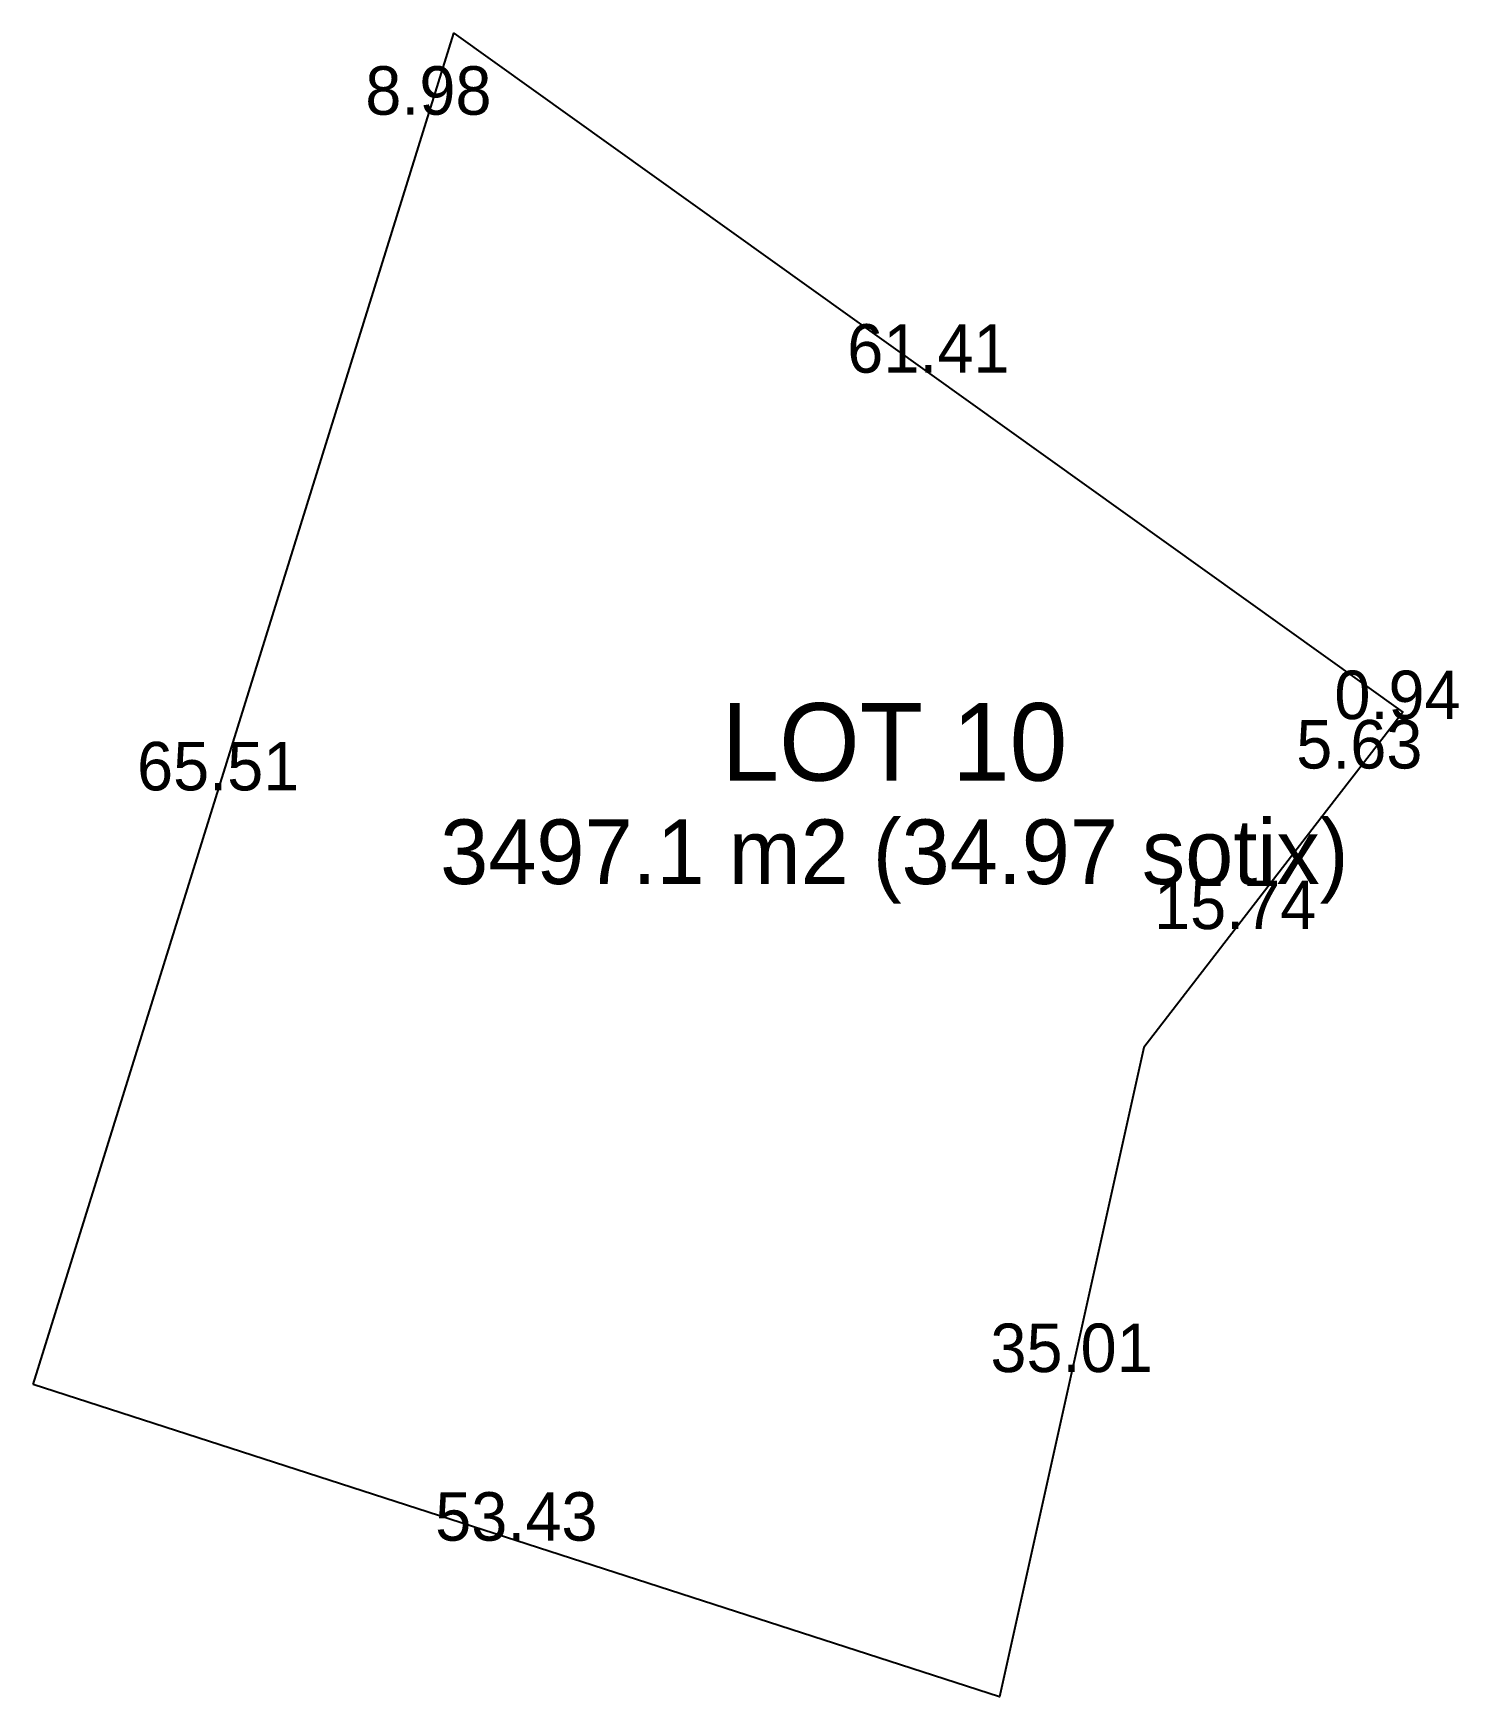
# Model space of a CAD drawing. Header units: metres. Extents: x -45.3 to 29.7, y -45.8 to 41.7.
import ezdxf
from ezdxf.enums import TextEntityAlignment as Align

# ---------------------------------------------------------------- set-up
doc = ezdxf.new("R2010")
doc.units = ezdxf.units.M

msp = doc.modelspace()

# ---------------------------------------------------------------- linework, layer by layer
at = {"layer": 'LOTS'}
msp.add_lwpolyline([(-45.3094, -29.406), (-25.8512, 33.1452), (-23.1843, 41.7184), (26.763, 5.9921), (26.1879, 5.2479), (22.7446, 0.7934), (13.121, -11.6568), (5.5283, -45.8342)], close=True, dxfattribs=at)

# ---------------------------------------------------------------- texts
at = {"layer": 'DIMS'}
for s, p in [('8.98', (-24.5177, 37.4318)), ('61.41', (1.7894, 23.8552)), ('0.94', (26.4755, 5.62)), ('5.63', (24.4662, 3.0207)), ('65.51', (-35.5803, 1.8696)), ('15.74', (17.9328, -5.4317)), ('35.01', (9.3247, -28.7455)), ('53.43', (-19.8905, -37.6201))]:
    msp.add_text(s, height=2.552, dxfattribs=at).set_placement(p, align=Align.CENTER)
at = {"layer": 'LABELS'}
for s, height, p in [('LOT 10', 4.082, (0, 2.3814)), ('3497.1 m2 (34.97 sotix)', 3.402, (0, -3.0618))]:
    msp.add_text(s, height=height, dxfattribs=at).set_placement(p, align=Align.CENTER)

doc.saveas('drawing.dxf')
